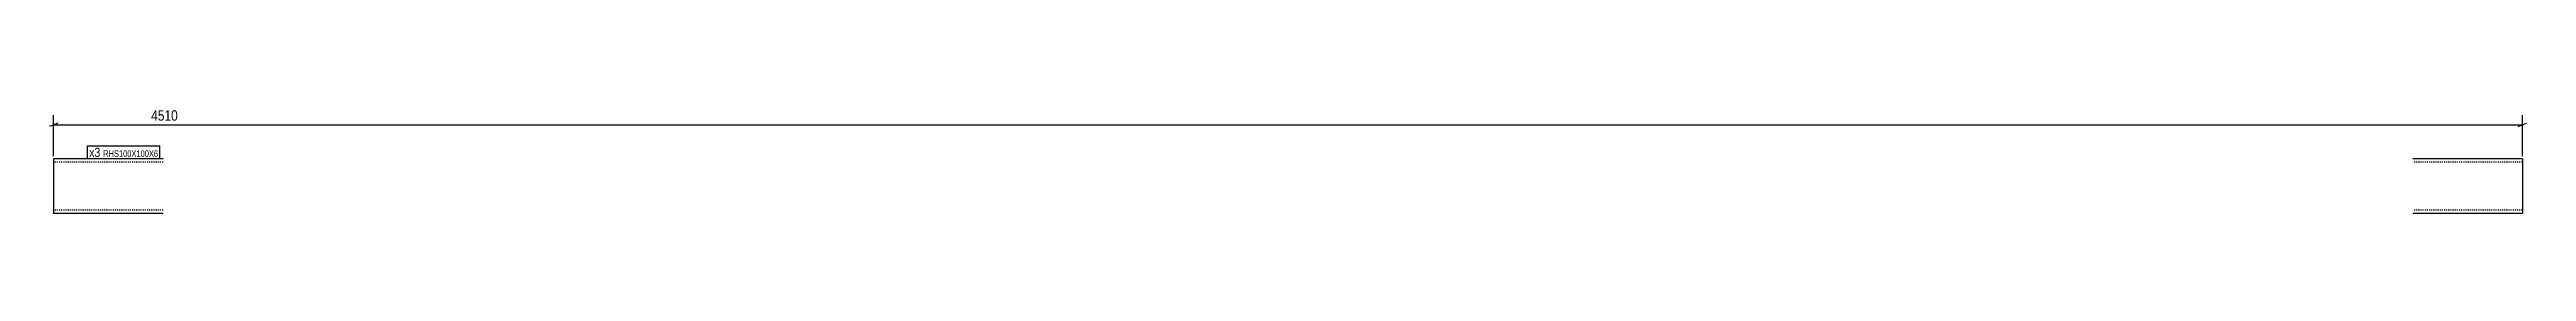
# Model space of a CAD drawing. Header units: millimetres. Extents: x 15 to 4540, y 15 to 209.
import ezdxf

# ---------------------------------------------------------------- set-up
doc = ezdxf.new("R2010")
doc.units = ezdxf.units.MM
doc.linetypes.add('DXK_LINE_DOT2', pattern=[3.9198, 1.9599, -1.9599])
for name, color, linetype in [('MÅLSÆTNING', 7, 'Continuous'), ('STÅL', 7, 'Continuous'), ('TEKST', 7, 'Continuous')]:
    doc.layers.add(name, color=color, linetype=linetype)
doc.styles.add('Arial Narrow', font='ARIALN.TTF', dxfattribs={"height": 0.2})

msp = doc.modelspace()

# ---------------------------------------------------------------- linework, layer by layer
at = {"layer": 'MÅLSÆTNING', "color": 7, "linetype": 'Continuous'}
for p, q in [((22.5, 120), (22.5, 194.9)), ((4532.5, 120), (4532.5, 194.9)), ((30, 180.1), (15, 174.1)), ((22.5, 177.1), (4532.5, 177.1)), ((4525, 174.1), (4540, 180.1))]:
    msp.add_line(p, q, dxfattribs=at)
at = {"layer": 'STÅL', "color": 2, "linetype": 'Continuous'}
for p, q in [((222.5, 115), (22.5, 115)), ((22.5, 115), (22.5, 15.9)), ((4532.5, 115), (4332.5, 115)), ((4532.5, 115), (4532.5, 15)), ((22.5, 15), (22.5, 15.9)), ((222.5, 15), (22.5, 15)), ((4532.5, 15), (4332.5, 15))]:
    msp.add_line(p, q, dxfattribs=at)
at = {"layer": 'STÅL', "color": 7, "linetype": 'DXK_LINE_DOT2'}
for p, q in [((222.5, 109), (22.5, 109)), ((4532.5, 109), (4332.5, 109)), ((22.5, 21), (22.5, 21.5)), ((222.5, 21), (22.5, 21)), ((4532.5, 21), (4332.5, 21)), ((4532.5, 21), (4532.5, 21.5))]:
    msp.add_line(p, q, dxfattribs=at)

# ---------------------------------------------------------------- next in the draw order: wipeouts: each hides what was drawn before it
at = {"color": 0}
for points, layer in [([(4358.4, 180.9), (4358.4, 208.9), (196.6, 208.9), (196.6, 180.9)], 'MÅLSÆTNING'), ([(107.8, 118.5), (107.8, 136), (87.5, 136), (87.5, 118.5)], 'TEKST')]:
    msp.add_wipeout(points, dxfattribs=at).dxf.layer = layer

# ---------------------------------------------------------------- next in the draw order: texts
at = {"layer": 'MÅLSÆTNING', "color": 3, "style": 'Arial Narrow'}
msp.add_text('4510', height=19.09, dxfattribs=at).set_placement((200.6, 184.9))

# ---------------------------------------------------------------- next in the draw order: wipeouts: each hides what was drawn before it
at = {"color": 0}
msp.add_wipeout([(107.8, 118.5), (107.8, 136), (87.5, 136), (87.5, 118.5)], dxfattribs=at).dxf.layer = 'TEKST'

# ---------------------------------------------------------------- next in the draw order: linework, layer by layer
at = {"layer": 'TEKST', "color": 7, "linetype": 'Continuous'}
msp.add_line((84.5, 115.5), (84.5, 139), dxfattribs=at)

# ---------------------------------------------------------------- next in the draw order: wipeouts: each hides what was drawn before it
at = {"color": 0}
msp.add_wipeout([(213.5, 118.5), (213.5, 131), (113, 131), (113, 118.5)], dxfattribs=at).dxf.layer = 'TEKST'

# ---------------------------------------------------------------- next in the draw order: wipeouts: each hides what was drawn before it
msp.add_wipeout([(213.5, 118.5), (213.5, 131), (113, 131), (113, 118.5)], dxfattribs=at).dxf.layer = 'TEKST'

# ---------------------------------------------------------------- next in the draw order: linework, layer by layer
at = {"layer": 'TEKST', "color": 7, "linetype": 'Continuous'}
for p, q in [((84.5, 139), (216.5, 139)), ((216.5, 115.5), (216.5, 139)), ((84.5, 115.5), (216.5, 115.5))]:
    msp.add_line(p, q, dxfattribs=at)

# ---------------------------------------------------------------- next in the draw order: texts
at = {"layer": 'TEKST', "color": 3, "style": 'Arial Narrow'}
for s, height, p in [('x3', 16.7, (87.5, 118.5)), ('RHS100X100X6', 11.93, (113, 118.5))]:
    msp.add_text(s, height=height, dxfattribs=at).set_placement(p)

doc.saveas('drawing.dxf')
